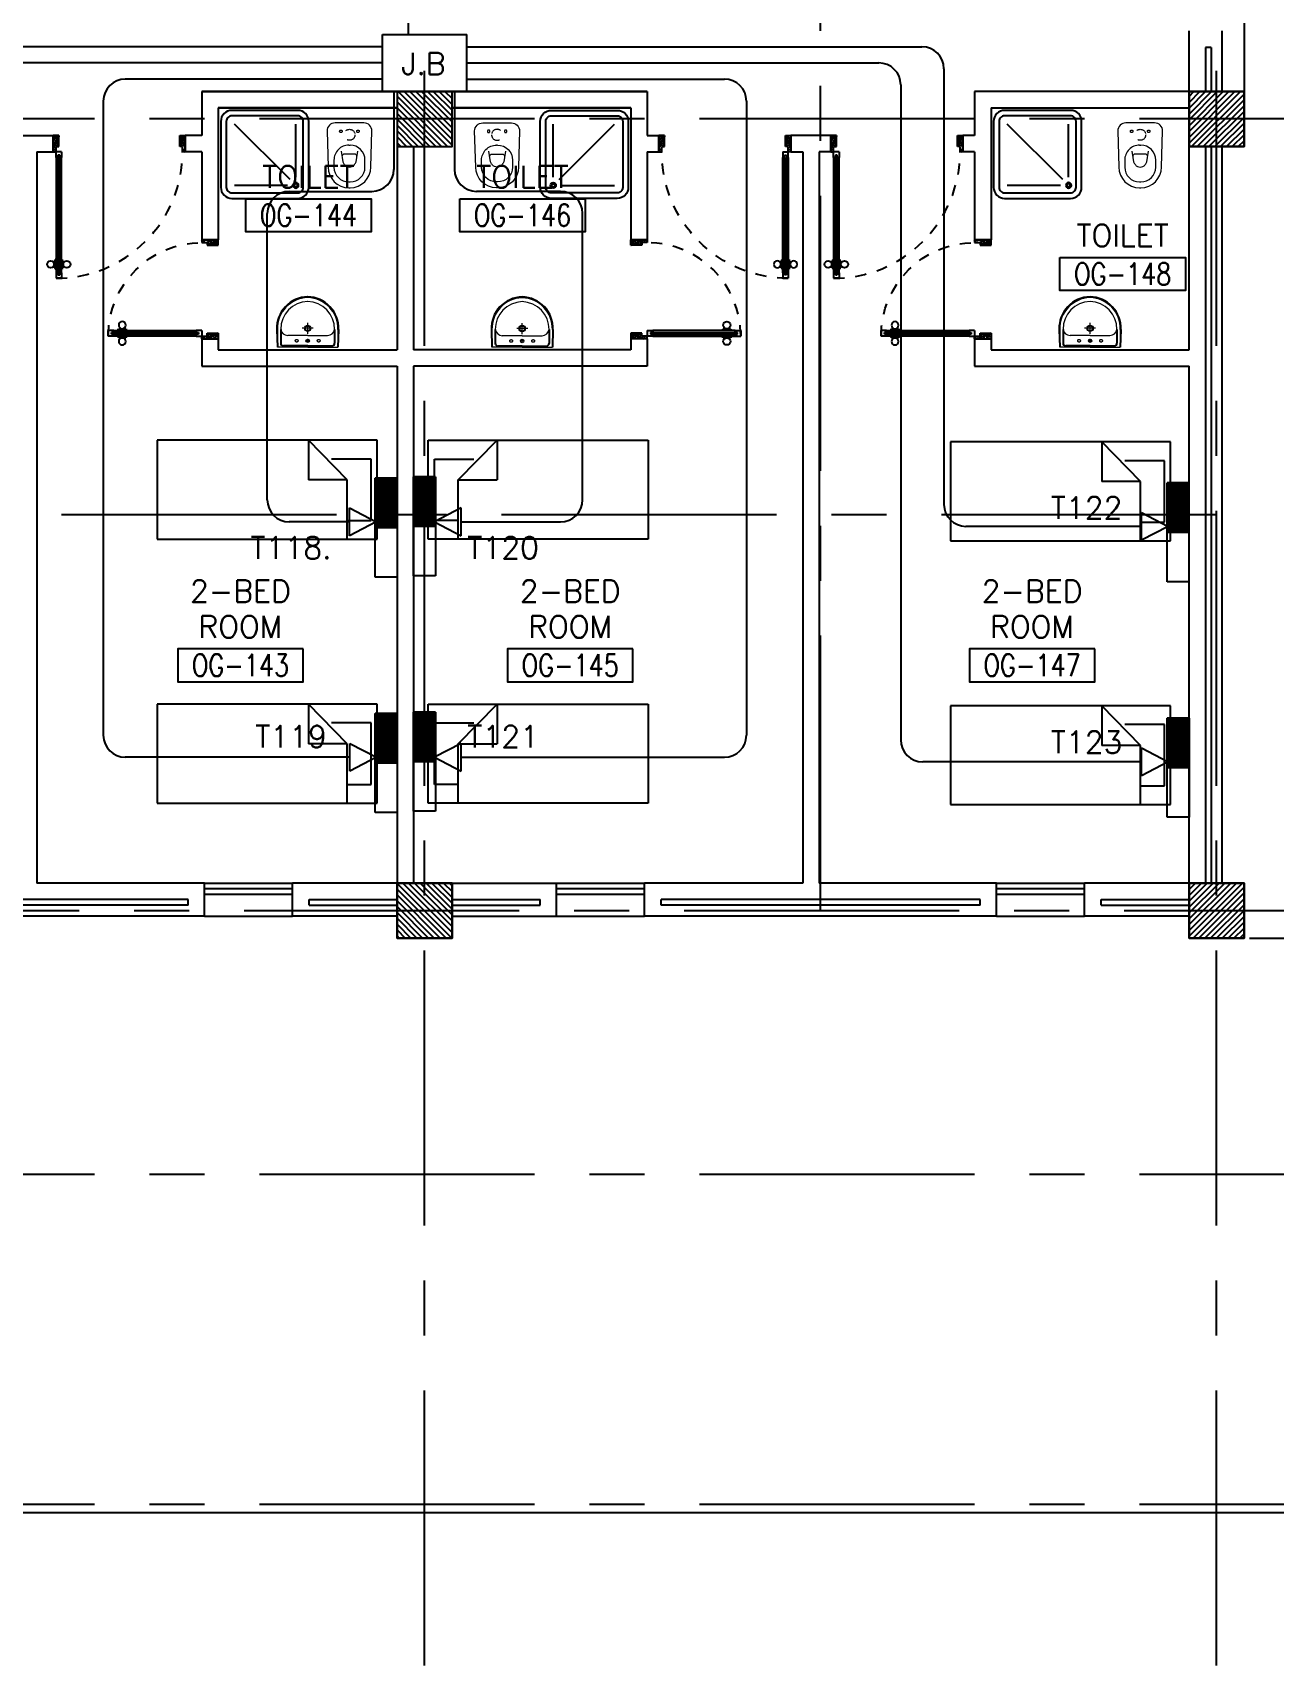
# Model space of a CAD drawing. Extents: x -0.7 to 93.2, y -1.5 to 78.
# Drawn here: x 71.92 to 83.21, y -1.46 to 13.38 of the extents above; entities that cross this region are included whole.
import ezdxf
from ezdxf.enums import TextEntityAlignment as Align

# ---------------------------------------------------------------- set-up
doc = ezdxf.new("R2010")
doc.units = 0
doc.header["$MEASUREMENT"] = 0
doc.header["$PDMODE"] = 34
for name, pattern in [('CENTERX2', [4, 2.5, -0.5, 0.5, -0.5]), ('DASHED', [0.75, 0.5, -0.25]), ('HIDDEN', [0.375, 0.25, -0.125]), ('HIDDEN2', [0.1875, 0.125, -0.0625])]:
    doc.linetypes.add(name, pattern=pattern)
doc.layers.get('0').update_dxf_attribs({"color": 11, "linetype": 'CONTINUOUS'})
doc.layers.get('DEFPOINTS').update_dxf_attribs({"color": 11, "linetype": 'CONTINUOUS'})
for name, color, linetype in [('AX-DIM', 11, 'CONTINUOUS'), ('AXES', 11, 'CENTERX2'), ('COL', 11, 'CONTINUOUS'), ('DOOR', 11, 'CONTINUOUS'), ('E-TEL', 4, 'CONTINUOUS'), ('E-TEXT', 2, 'CONTINUOUS'), ('E-WIRE', 4, 'CONTINUOUS'), ('FIX', 11, 'CONTINUOUS'), ('FUR', 11, 'CONTINUOUS'), ('HAT', 11, 'CONTINUOUS'), ('INSUL', 11, 'CONTINUOUS'), ('PROJ-L', 11, 'CONTINUOUS'), ('RM-BOX', 11, 'CONTINUOUS'), ('RM-NAME', 11, 'CONTINUOUS'), ('RM-NO', 11, 'CONTINUOUS'), ('WALL', 11, 'CONTINUOUS'), ('WIN', 11, 'CONTINUOUS')]:
    doc.layers.add(name, color=color, linetype=linetype)
doc.styles.add('ROMANS', font='ROMANS.shx', dxfattribs={"width": 0.6})
doc.dimstyles.new('STANDARD in', dxfattribs={"dimtxt": 0.24, "dimasz": 0.1, "dimexe": 0.07, "dimexo": 0.05, "dimgap": 0.05, "dimtad": 1, "dimdec": 0, "dimlfac": 1000, "dimzin": 0, "dimdsep": 46, "dimtxsty": 'ROMANS', "dimblk": 'ARCHTICK', "dimcen": 0.05, "dimdle": 0.05, "dimclrd": 7, "dimclre": 7, "dimclrt": 2, "dimadec": 0, "dimazin": 0, "dimtfac": 1, "dimtdec": 0, "dimtmove": 2, "dimatfit": 3, "dimldrblk": 'ARCHTICK', "dimfxl": 0, "dimtolj": 1, "dimtzin": 0, "dimarcsym": 0})

# ---------------------------------------------------------------- blocks, each defined once
blk = doc.blocks.new('_ARCHTICK')
at = {"color": 0, "linetype": 'ByBlock', "const_width": 0.15}
blk.add_lwpolyline([(-0.5, -0.5), (0.5, 0.5)], dxfattribs=at)
blk = doc.blocks.new('*D161')
at = {"layer": 'AX-DIM', "color": 7, "lineweight": -2, "ltscale": 0.3}
for p, q in [((91.782, 5.2), (91.782, -0.125)), ((91.132, 5.15), (91.852, 5.15)), ((49.187, -0.075), (91.852, -0.075))]:
    blk.add_line(p, q, dxfattribs=at)
at = {"layer": 'DEFPOINTS', "color": 0, "ltscale": 0.3}
for p in [(91.082, 5.15), (49.137, -0.075), (91.782, -0.075)]:
    blk.add_point(p, dxfattribs=at)
at = {"layer": 'AX-DIM', "color": 7, "lineweight": -2, "ltscale": 0.3, "xscale": 0.1, "yscale": 0.1, "zscale": 0.1}
for p, rotation in [((91.782, 5.15), 90), ((91.782, -0.075), 270)]:
    blk.add_blockref('_ARCHTICK', p, dxfattribs=dict(at, rotation=rotation))
at = {"layer": 'AX-DIM', "color": 2, "ltscale": 0.3, "insert": (91.612, 2.538), "char_height": 0.24, "attachment_point": 5, "rotation": 90, "style": 'ROMANS'}
blk.add_mtext('\\A1;5225', dxfattribs=at)
blk = doc.blocks.new('*D160')
at = {"layer": 'AX-DIM', "color": 7, "lineweight": -2, "ltscale": 0.3}
for p, q in [((82.982, 64.47), (91.852, 64.47)), ((91.782, 64.52), (91.782, 5.1)), ((82.982, 5.15), (91.852, 5.15))]:
    blk.add_line(p, q, dxfattribs=at)
at = {"layer": 'DEFPOINTS', "color": 0, "ltscale": 0.3}
for p in [(82.932, 64.47), (82.932, 5.15), (91.782, 5.15)]:
    blk.add_point(p, dxfattribs=at)
at = {"layer": 'AX-DIM', "color": 7, "lineweight": -2, "ltscale": 0.3, "xscale": 0.1, "yscale": 0.1, "zscale": 0.1}
for p, rotation in [((91.782, 64.47), 90), ((91.782, 5.15), 270)]:
    blk.add_blockref('_ARCHTICK', p, dxfattribs=dict(at, rotation=rotation))
at = {"layer": 'AX-DIM', "color": 2, "ltscale": 0.3, "insert": (91.612, 34.81), "char_height": 0.24, "attachment_point": 5, "rotation": 90, "style": 'ROMANS'}
blk.add_mtext('\\A1;59320', dxfattribs=at)
blk = doc.blocks.new('*X61')
at = {"color": 0}
for p, q in [((253129, 118266), (253613, 118750)), ((253129, 118319), (253560, 118750)), ((253129, 118372), (253507, 118750)), ((253129, 118425), (253454, 118750)), ((253129, 118478), (253401, 118750)), ((253129, 118531), (253348, 118750)), ((253129, 118584), (253294, 118750)), ((253129, 118637), (253241, 118750)), ((253129, 118690), (253188, 118750)), ((253129, 118743), (253135, 118750)), ((253166, 118250), (253629, 118713)), ((253219, 118250), (253629, 118660)), ((253272, 118250), (253629, 118607)), ((253325, 118250), (253629, 118553)), ((253378, 118250), (253629, 118500)), ((253431, 118250), (253629, 118447)), ((253484, 118250), (253629, 118394)), ((253537, 118250), (253629, 118341)), ((253590, 118250), (253629, 118288))]:
    blk.add_line(p, q, dxfattribs=at)
blk = doc.blocks.new('COL50')
at = {"layer": 'COL'}
blk.add_lwpolyline([(-250, 250), (-250, -250), (250, -250), (250, 250)], close=True, dxfattribs=at)
blk = doc.blocks.new('*X60')
at = {"color": 0}
for p, q in [((253129, 125478), (253600, 125950)), ((253129, 125531), (253547, 125950)), ((253129, 125584), (253494, 125950)), ((253129, 125637), (253441, 125950)), ((253129, 125690), (253388, 125950)), ((253129, 125743), (253335, 125950)), ((253129, 125796), (253282, 125950)), ((253129, 125849), (253229, 125950)), ((253129, 125902), (253176, 125950)), ((253153, 125450), (253629, 125925)), ((253206, 125450), (253629, 125872)), ((253259, 125450), (253629, 125819)), ((253312, 125450), (253629, 125766)), ((253365, 125450), (253629, 125713)), ((253418, 125450), (253629, 125660)), ((253471, 125450), (253629, 125607)), ((253524, 125450), (253629, 125554)), ((253577, 125450), (253629, 125501))]:
    blk.add_line(p, q, dxfattribs=at)
blk = doc.blocks.new('*X52')
at = {"color": 0}
for p, q in [((245929, 169932), (246386, 170390)), ((245929, 169985), (246333, 170390)), ((245929, 170038), (246280, 170390)), ((245929, 170091), (246227, 170390)), ((245929, 170144), (246174, 170390)), ((245929, 170197), (246121, 170390)), ((245929, 170250), (246068, 170390)), ((245929, 170303), (246015, 170390)), ((245929, 170357), (245962, 170390)), ((245939, 169890), (246429, 170379)), ((245992, 169890), (246429, 170326)), ((246045, 169890), (246429, 170273)), ((246098, 169890), (246429, 170220)), ((246151, 169890), (246429, 170167)), ((246204, 169890), (246429, 170114)), ((246257, 169890), (246429, 170061)), ((246310, 169890), (246429, 170008)), ((246363, 169890), (246429, 169955)), ((246416, 169890), (246429, 169902))]:
    blk.add_line(p, q, dxfattribs=at)
blk = doc.blocks.new('*X45')
at = {"color": 0}
for p, q in [((245927, 177090), (246427, 177590)), ((245929, 177145), (246374, 177590)), ((245929, 177198), (246321, 177590)), ((245929, 177251), (246267, 177590)), ((245929, 177304), (246214, 177590)), ((245929, 177357), (246161, 177590)), ((245929, 177410), (246108, 177590)), ((245929, 177463), (246055, 177590)), ((245929, 177516), (246002, 177590)), ((245929, 177569), (245949, 177590)), ((245980, 177090), (246429, 177539)), ((246033, 177090), (246429, 177486)), ((246086, 177090), (246429, 177433)), ((246139, 177090), (246429, 177380)), ((246192, 177090), (246429, 177327)), ((246245, 177090), (246429, 177274)), ((246298, 177090), (246429, 177220)), ((246351, 177090), (246429, 177167)), ((246404, 177090), (246429, 177114))]:
    blk.add_line(p, q, dxfattribs=at)
blk = doc.blocks.new('DOOR90')
at = {"layer": 'DOOR', "color": 0, "linetype": 'ByBlock'}
for p, q in [((-150, 0), (-150, -25)), ((-150, 0), (0, 0)), ((0, -50), (0, 0)), ((-1000, -25), (-1000, -75)), ((-1000, -75), (-1000, -25)), ((-950, -25), (-1000, -25)), ((-950, -75), (-1000, -75)), ((-970, -42), (-970, -58)), ((-950, -42), (-970, -42)), ((-950, -58), (-970, -58)), ((-950, -25), (-950, -42)), ((-950, -58), (-950, -75)), ((-918, -25), (-918, -18)), ((-828, -18), (-918, -18)), ((-918, -75), (-918, -82)), ((-828, -82), (-918, -82)), ((-905, -18), (-905, -9)), ((-905, -9), (-840, -9)), ((-905, -18), (-840, -18)), ((-905, -82), (-905, -91)), ((-905, -82), (-840, -82)), ((-905, -91), (-840, -91)), ((-840, -18), (-840, -9)), ((-840, -82), (-840, -91)), ((-828, -25), (-828, -18)), ((-828, -75), (-828, -82)), ((-200, -42), (-200, -25)), ((-200, -25), (-150, -25)), ((-180, -42), (-200, -42)), ((-200, -75), (-200, -58)), ((-200, -58), (-180, -58)), ((-150, -75), (-200, -75)), ((-180, -58), (-180, -42)), ((-150, -75), (-150, -25)), ((-150, -25), (-100, -25)), ((-100, -25), (-100, -50)), ((-100, -50), (0, -50)), ((-150, -900), (-150, -875)), ((-150, -875), (-100, -875)), ((-100, -850), (0, -850)), ((-100, -875), (-100, -850)), ((0, -850), (0, -900)), ((0, -900), (-150, -900)), ((-150, -900), (0, -900))]:
    blk.add_line(p, q, dxfattribs=at)
at = {"layer": 'DOOR', "color": 9, "linetype": 'ByBlock'}
for p, q in [((0, -50), (-114, 0)), ((0, -50), (-40, 0)), ((0, -50), (-100, -37)), ((0, -850), (-114, -900)), ((0, -850), (-100, -863)), ((0, -850), (-40, -900))]:
    blk.add_line(p, q, dxfattribs=at)
at = {"layer": 'DOOR', "linetype": 'ByBlock'}
for p, q in [((-200, -25), (-950, -25)), ((-200, -42), (-950, -42)), ((-200, -58), (-950, -58)), ((-950, -75), (-200, -75))]:
    blk.add_line(p, q, dxfattribs=at)
at = {"layer": 'DOOR', "color": 0, "linetype": 'ByBlock'}
for centre in [(-873, 24), (-873, -124)]:
    blk.add_circle(centre, 32.4, dxfattribs=at)
at = {"layer": 'DOOR', "color": 9, "linetype": 'ByBlock'}
for centre, radius, start, end in [((0, -50), 154, 161.1053, 166.2858), ((0, -50), 134, 158.1598, 169.28), ((0, -50), 94.4, 148.0182, 180), ((0, -50), 74.4, 137.7764, 180), ((0, -50), 114, 154.0838, 167.3774), ((0, -50), 54.4, 113.2074, 180), ((0, -50), 34.4, 90, 180), ((0, -50), 14.4, 90, 180), ((0, -850), 154, 193.7142, 198.8947), ((0, -850), 134, 190.72, 201.8402), ((0, -850), 94.4, 180, 211.9818), ((0, -850), 74.4, 180, 222.2236), ((0, -850), 54.4, 180, 246.7926), ((0, -850), 34.4, 180, 270), ((0, -850), 14.4, 180, 270)]:
    blk.add_arc(centre, radius, start, end, dxfattribs=at)
at = {"layer": 'DOOR', "linetype": 'HIDDEN', "ltscale": 0.5}
blk.add_arc((-150, -25), 850, 180, 270, dxfattribs=at)
blk = doc.blocks.new('DOOR100')
at = {"layer": 'DOOR', "color": 0, "linetype": 'ByBlock'}
for p, q in [((-82, 1205), (-91, 1205)), ((-91, 1205), (-91, 1140)), ((-75, 1218), (-82, 1218)), ((-82, 1128), (-82, 1218)), ((-82, 1205), (-82, 1140)), ((-25, 1300), (-75, 1300)), ((-75, 1300), (-25, 1300)), ((-75, 1250), (-75, 1300)), ((-58, 1250), (-75, 1250)), ((-42, 1270), (-58, 1270)), ((-58, 1250), (-58, 1270)), ((-42, 1250), (-42, 1270)), ((-25, 1250), (-42, 1250)), ((-25, 1250), (-25, 1300)), ((-25, 1218), (-18, 1218)), ((-18, 1128), (-18, 1218)), ((-18, 1205), (-9, 1205)), ((-18, 1205), (-18, 1140)), ((-9, 1205), (-9, 1140)), ((-82, 1140), (-91, 1140)), ((-75, 1128), (-82, 1128)), ((-25, 1128), (-18, 1128)), ((-18, 1140), (-9, 1140)), ((-1200, 0), (-1200, 150)), ((-1200, 150), (-1175, 150)), ((-1200, 150), (-1200, 0)), ((-1175, 150), (-1175, 100)), ((-75, 200), (-58, 200)), ((-75, 150), (-75, 200)), ((-75, 150), (-25, 150)), ((-58, 200), (-58, 180)), ((-58, 180), (-42, 180)), ((-42, 200), (-25, 200)), ((-42, 180), (-42, 200)), ((-25, 200), (-25, 150)), ((0, 150), (-25, 150)), ((-25, 150), (-25, 100)), ((0, 150), (0, 0)), ((-1150, 0), (-1200, 0)), ((-1175, 100), (-1150, 100)), ((-1150, 100), (-1150, 0)), ((-50, 100), (-50, 0)), ((-25, 100), (-50, 100)), ((-50, 0), (0, 0))]:
    blk.add_line(p, q, dxfattribs=at)
at = {"layer": 'DOOR', "linetype": 'ByBlock'}
for p, q in [((-75, 1250), (-75, 200)), ((-58, 200), (-58, 1250)), ((-42, 200), (-42, 1250)), ((-25, 200), (-25, 1250)), ((0, 0), (0, 150))]:
    blk.add_line(p, q, dxfattribs=at)
at = {"layer": 'DOOR', "color": 9, "linetype": 'ByBlock'}
for p, q in [((-1150, 0), (-1200, 114)), ((-1150, 0), (-1200, 40)), ((-1150, 0), (-1163, 100)), ((-50, 0), (0, 114)), ((-50, 0), (-37, 100)), ((-50, 0), (0, 40))]:
    blk.add_line(p, q, dxfattribs=at)
at = {"layer": 'DOOR', "color": 0, "linetype": 'ByBlock'}
for centre in [(-124, 1173), (24, 1173)]:
    blk.add_circle(centre, 32.4, dxfattribs=at)
at = {"layer": 'DOOR', "linetype": 'HIDDEN', "ltscale": 0.5}
blk.add_arc((-25, 150), 1150, 90, 180.0001, dxfattribs=at)
at = {"layer": 'DOOR', "color": 9, "linetype": 'ByBlock'}
for centre, radius, start, end in [((-1150, 0), 154, 103.7142, 108.8947), ((-50, 0), 154, 71.1053, 76.2858), ((-1150, 0), 134, 100.72, 111.8402), ((-1150, 0), 94.4, 90, 121.9818), ((-1150, 0), 74.4, 90, 132.2236), ((-1150, 0), 54.4, 90, 156.7926), ((-1150, 0), 34.4, 90, 180), ((-1150, 0), 14.4, 90, 180), ((-50, 0), 94.4, 58.0182, 90), ((-50, 0), 74.4, 47.7764, 90), ((-50, 0), 54.4, 23.2074, 90), ((-50, 0), 34.4, 0, 90), ((-50, 0), 14.4, 0, 90), ((-50, 0), 134, 68.1598, 79.28), ((-50, 0), 114, 64.0838, 77.3774)]:
    blk.add_arc(centre, radius, start, end, dxfattribs=at)
blk = doc.blocks.new('RM1')
at = {"layer": 'RM-BOX'}
blk.add_lwpolyline([(570, -200), (-570, -200), (-570, -500), (570, -500)], close=True, dxfattribs=at)
at = {"layer": 'RM-NAME', "style": 'ROMANS'}
for tag, p in [('ROOMNAME1', (0, 324)), ('ROOMNAME2', (0, 0))]:
    blk.add_attdef(tag, text='', height=200, dxfattribs=at).set_placement(p, align=Align.MIDDLE)
at = {"layer": 'RM-NO', "style": 'ROMANS', "width": 0.8}
blk.add_attdef('ROOMNO', text='', height=200, dxfattribs=at).set_placement((0, -350), align=Align.MIDDLE)
blk = doc.blocks.new('LAV1')
at = {"layer": 'FIX', "linetype": 'ByBlock', "ltscale": 0.3}
for p, q in [((-280, 210), (-275, 50)), ((-245, 210), (-245, 85)), ((245, 210), (245, 85)), ((280, 210), (275, 50)), ((0, 60), (-220, 60)), ((0, 60), (220, 60))]:
    blk.add_line(p, q, dxfattribs=at)
at = {"layer": 'FIX', "linetype": 'Continuous', "lineweight": 20}
for p, q in [((-275, 210), (-275, 50)), ((0, 155), (-181, 155)), ((0, 155), (181, 155)), ((275, 210), (275, 50)), ((0, 50), (-275, 50)), ((0, 50), (-252, 50)), ((0, 50), (252, 50)), ((0, 50), (275, 50))]:
    blk.add_line(p, q, dxfattribs=at)
at = {"layer": 'FIX', "linetype": 'DASHED', "lineweight": 20, "ltscale": 0.05}
for p, q in [((50, 220), (-50, 220)), ((0, 170), (0, 270)), ((0, 170), (0, 270))]:
    blk.add_line(p, q, dxfattribs=at)
at = {"layer": 'FIX', "lineweight": 20}
for p, q in [((16, 107), (-15, 107)), ((0, 92), (0, 123))]:
    blk.add_line(p, q, dxfattribs=at)
for centre, radius in [((0, 220), 29.5), ((0, 220), 22.5), ((0, 107), 15.5)]:
    blk.add_circle(centre, radius, dxfattribs=at)
at = {"layer": 'FIX', "linetype": 'HIDDEN', "lineweight": 20, "ltscale": 0.05}
for centre in [(-100, 107), (100, 107)]:
    blk.add_circle(centre, 12.4, dxfattribs=at)
at = {"layer": 'FIX', "linetype": 'ByBlock', "ltscale": 0.3}
for centre, radius, start, end in [((7, 220), 287, 91.3776, 182.0064), ((-7, 220), 287, 357.9936, 88.6224), ((-220, 85), 24.9, 179.7021, 269.9486), ((220, 85), 24.9, 270.0514, 0.2979)]:
    blk.add_arc(centre, radius, start, end, dxfattribs=at)
at = {"layer": 'FIX', "linetype": 'Continuous', "lineweight": 20}
for centre, radius, start, end in [((8, 217), 283, 91.6988, 181.351), ((8, 212), 253, 91.7328, 180.4884), ((-8, 217), 283, 358.649, 88.3012), ((-8, 212), 253, 359.5116, 88.2672), ((-179, 222), 66.9, 190.2006, 268.0786), ((179, 222), 66.9, 271.9214, 349.7994)]:
    blk.add_arc(centre, radius, start, end, dxfattribs=at)
blk = doc.blocks.new('SHR1')
at = {"layer": 'FIX'}
for p, q in [((-196, 196), (-700, 700)), ((-143, 218), (-143, 700)), ((-218, 143), (-700, 143))]:
    blk.add_line(p, q, dxfattribs=at)
for points in [[(-825, 125), (-825, 725, -0.414214), (-725, 825), (-125, 825, -0.414214), (-25, 725), (-25, 125, -0.414214), (-125, 25), (-725, 25, -0.414214)], [(-775, 125), (-775, 725, -0.414214), (-725, 775), (-125, 775, -0.414214), (-75, 725), (-75, 125, -0.414214), (-125, 75), (-725, 75, -0.414214)]]:
    blk.add_lwpolyline(points, format="xyb", close=True, dxfattribs=at)
for radius in [25, 15]:
    blk.add_circle((-143, 143), radius, dxfattribs=at)
blk = doc.blocks.new('WC1')
at = {"layer": 'FIX', "lineweight": 20}
for p, q in [((-210, 204), (-538, 194)), ((-727, 5), (-727, -5)), ((-674, 5), (-674, -5)), ((-534, 24), (-540, 0)), ((-540, 0), (-534, -24)), ((-475, 141), (-538, 141)), ((-395, 76), (-490, 60)), ((-339, 5), (-339, -5)), ((-538, -141), (-475, -141)), ((-490, -60), (-395, -76)), ((-538, -194), (-210, -204))]:
    blk.add_line(p, q, dxfattribs=at)
at = {"layer": 'FIX', "linetype": 'Continuous', "lineweight": 20}
blk.add_line((-420, -47), (-420, 45), dxfattribs=at)
at = {"layer": 'FIX', "lineweight": 20}
blk.add_lwpolyline([(-213, -204), (-210, -204, 0.414214), (-137, -131), (-137, 0), (-137, 131, 0.414214), (-210, 204)], format="xyb", dxfattribs=at)
at = {"layer": 'FIX', "linetype": 'HIDDEN2', "lineweight": 20, "ltscale": 0.3}
blk.add_circle((-245, 0), 49.8, dxfattribs=at)
at = {"layer": 'FIX', "linetype": 'HIDDEN', "lineweight": 20, "ltscale": 0.05}
for centre in [(-213, 78), (-213, -77)]:
    blk.add_circle(centre, 11.6, dxfattribs=at)
at = {"layer": 'FIX', "lineweight": 20}
for centre, radius, start, end in [((-538, 5), 189, 90, 180), ((-538, 5), 136, 90, 180), ((-473, -7), 68.2, 128.9242, 152.8468), ((-464, -18), 82, 108.496, 128.9242), ((-475, 5), 136, 360, 90), ((-538, -5), 189, 180, 270), ((-538, -5), 136, 180, 270), ((-473, 7), 68.2, 207.1532, 231.0758), ((-464, 18), 82, 231.0758, 251.504), ((-475, -5), 136, 270, 0)]:
    blk.add_arc(centre, radius, start, end, dxfattribs=at)
at = {"layer": 'FIX', "linetype": 'Continuous', "lineweight": 20}
for centre, start, end in [((-443, 46), 357.6662, 91.6121), ((-442, -46), 268.3879, 2.3338)]:
    blk.add_arc(centre, 22.3, start, end, dxfattribs=at)

msp = doc.modelspace()

# ---------------------------------------------------------------- linework, layer by layer
at = {"layer": 'AXES'}
for p, q in [((75.4824, -1.4643), (75.4824, 77.3484)), ((82.6824, -1.4643), (82.6824, 77.3484)), ((79.0824, 5.4), (79.0824, 64.17)), ((92.4824, 12.6), (40.3924, 12.6)), ((82.6824, 9), (40.3924, 9)), ((21.8424, 5.4), (92.4824, 5.4)), ((92.4824, 3), (40.3924, 3)), ((92.4824, 0), (40.3924, 0))]:
    msp.add_line(p, q, dxfattribs=at)
at = {"layer": 'COL'}
msp.add_lwpolyline([(75.7324, 5.65), (75.7324, 5.15), (75.2324, 5.15), (75.2324, 5.65)], close=True, dxfattribs=at)
at = {"layer": 'E-TEL', "color": 4}
for p, q in [((75.0993, 13.3679), (75.8654, 13.3679)), ((75.0993, 12.85), (75.0993, 13.3679)), ((75.8654, 12.85), (75.8654, 13.3679)), ((75.0993, 12.85), (75.8654, 12.85)), ((75.2324, 9.3316), (75.033, 9.3316)), ((75.5817, 9.3449), (75.3824, 9.3449)), ((82.4317, 9.29), (82.2323, 9.29)), ((75.2324, 8.8805), (75.033, 8.8805)), ((75.5817, 8.8938), (75.3824, 8.8938)), ((82.4317, 8.8389), (82.2323, 8.8389)), ((75.233, 7.1916), (75.0337, 7.1916)), ((75.5824, 7.2049), (75.383, 7.2049)), ((82.4324, 7.15), (82.233, 7.15)), ((75.233, 6.7405), (75.0337, 6.7405)), ((75.5824, 6.7538), (75.383, 6.7538)), ((82.4324, 6.6989), (82.233, 6.6989))]:
    msp.add_line(p, q, dxfattribs=at)
at = {"layer": 'E-TEL', "color": 8}
for p, q in [((75.0353, 9.3316), (75.033, 9.3267)), ((75.0491, 9.3316), (75.033, 9.2971)), ((75.0629, 9.3316), (75.033, 9.2676)), ((75.0767, 9.3316), (75.033, 9.238)), ((75.0904, 9.3316), (75.033, 9.2084)), ((75.1042, 9.3316), (75.033, 9.1788)), ((75.118, 9.3316), (75.033, 9.1492)), ((75.1318, 9.3316), (75.033, 9.1197)), ((75.1456, 9.3316), (75.033, 9.0901)), ((75.1594, 9.3316), (75.033, 9.0605)), ((75.1732, 9.3316), (75.033, 9.0309)), ((75.187, 9.3316), (75.033, 9.0014)), ((75.2008, 9.3316), (75.033, 8.9718)), ((75.2146, 9.3316), (75.033, 8.9422)), ((75.2284, 9.3316), (75.033, 8.9126)), ((75.2324, 9.3106), (75.033, 8.883)), ((75.2324, 9.281), (75.0456, 8.8805)), ((75.2324, 9.2514), (75.0594, 8.8805)), ((75.2324, 9.2218), (75.0732, 8.8805)), ((75.3846, 9.3449), (75.3824, 9.34)), ((75.3984, 9.3449), (75.3824, 9.3104)), ((75.4122, 9.3449), (75.3824, 9.2809)), ((75.426, 9.3449), (75.3824, 9.2513)), ((75.4398, 9.3449), (75.3824, 9.2217)), ((75.4536, 9.3449), (75.3824, 9.1921)), ((75.4674, 9.3449), (75.3824, 9.1625)), ((75.4812, 9.3449), (75.3824, 9.133)), ((75.495, 9.3449), (75.3824, 9.1034)), ((75.5088, 9.3449), (75.3824, 9.0738)), ((75.5226, 9.3449), (75.3824, 9.0442)), ((75.5363, 9.3449), (75.3824, 9.0147)), ((75.5501, 9.3449), (75.3824, 8.9851)), ((75.5639, 9.3449), (75.3824, 8.9555)), ((75.5777, 9.3449), (75.3824, 8.9259)), ((75.5817, 9.3239), (75.3824, 8.8964)), ((75.5817, 9.2943), (75.3949, 8.8938)), ((75.5817, 9.2647), (75.4087, 8.8938)), ((75.5817, 9.2351), (75.4225, 8.8938)), ((82.2346, 9.29), (82.2323, 9.2851)), ((82.2484, 9.29), (82.2323, 9.2555)), ((82.2622, 9.29), (82.2323, 9.226)), ((82.276, 9.29), (82.2323, 9.1964)), ((82.2898, 9.29), (82.2323, 9.1668)), ((82.3036, 9.29), (82.2323, 9.1372)), ((82.3173, 9.29), (82.2323, 9.1076)), ((82.3311, 9.29), (82.2323, 9.0781)), ((82.3449, 9.29), (82.2323, 9.0485)), ((82.3587, 9.29), (82.2323, 9.0189)), ((82.3725, 9.29), (82.2323, 8.9893)), ((82.3863, 9.29), (82.2323, 8.9598)), ((82.4001, 9.29), (82.2323, 8.9302)), ((82.4139, 9.29), (82.2323, 8.9006)), ((82.4277, 9.29), (82.2323, 8.871)), ((82.4317, 9.269), (82.2323, 8.8414)), ((82.4317, 9.2394), (82.2449, 8.8389)), ((82.4317, 9.2098), (82.2587, 8.8389)), ((75.2324, 9.1923), (75.087, 8.8805)), ((75.2324, 9.1627), (75.1008, 8.8805)), ((75.2324, 9.1331), (75.1145, 8.8805)), ((75.2324, 9.1035), (75.1283, 8.8805)), ((75.2324, 9.0739), (75.1421, 8.8805)), ((75.5817, 9.2056), (75.4363, 8.8938)), ((75.5817, 9.176), (75.4501, 8.8938)), ((75.5817, 9.1464), (75.4639, 8.8938)), ((75.5817, 9.1168), (75.4777, 8.8938)), ((75.5817, 9.0872), (75.4915, 8.8938)), ((75.5817, 9.0577), (75.5053, 8.8938)), ((82.4317, 9.1802), (82.2725, 8.8389)), ((82.4317, 9.1507), (82.2863, 8.8389)), ((82.4317, 9.1211), (82.3001, 8.8389)), ((82.4317, 9.0915), (82.3139, 8.8389)), ((82.4317, 9.0619), (82.3277, 8.8389)), ((75.2324, 9.0444), (75.1559, 8.8805)), ((75.2324, 9.0148), (75.1697, 8.8805)), ((75.2324, 8.9852), (75.1835, 8.8805)), ((75.2324, 8.9556), (75.1973, 8.8805)), ((75.2324, 8.9261), (75.2111, 8.8805)), ((75.5817, 9.0281), (75.5191, 8.8938)), ((75.5817, 8.9985), (75.5329, 8.8938)), ((75.5817, 8.9689), (75.5467, 8.8938)), ((75.5817, 8.9394), (75.5605, 8.8938)), ((75.5817, 8.9098), (75.5742, 8.8938)), ((82.4317, 9.0323), (82.3414, 8.8389)), ((82.4317, 9.0028), (82.3552, 8.8389)), ((82.4317, 8.9732), (82.369, 8.8389)), ((82.4317, 8.9436), (82.3828, 8.8389)), ((82.4317, 8.914), (82.3966, 8.8389)), ((75.2324, 8.8965), (75.2249, 8.8805)), ((82.4317, 8.8845), (82.4104, 8.8389)), ((82.4317, 8.8549), (82.4242, 8.8389)), ((75.036, 7.1916), (75.0337, 7.1867)), ((75.0498, 7.1916), (75.0337, 7.1571)), ((75.0635, 7.1916), (75.0337, 7.1276)), ((75.0773, 7.1916), (75.0337, 7.098)), ((75.0911, 7.1916), (75.0337, 7.0684)), ((75.1049, 7.1916), (75.0337, 7.0388)), ((75.1187, 7.1916), (75.0337, 7.0092)), ((75.1325, 7.1916), (75.0337, 6.9797)), ((75.1463, 7.1916), (75.0337, 6.9501)), ((75.1601, 7.1916), (75.0337, 6.9205)), ((75.1739, 7.1916), (75.0337, 6.8909)), ((75.1877, 7.1916), (75.0337, 6.8614)), ((75.2015, 7.1916), (75.0337, 6.8318)), ((75.2153, 7.1916), (75.0337, 6.8022)), ((75.2291, 7.1916), (75.0337, 6.7726)), ((75.233, 7.1706), (75.0337, 6.743)), ((75.233, 7.141), (75.0463, 6.7405)), ((75.3853, 7.2049), (75.383, 7.2)), ((75.3991, 7.2049), (75.383, 7.1704)), ((75.4129, 7.2049), (75.383, 7.1409)), ((75.4267, 7.2049), (75.383, 7.1113)), ((75.4405, 7.2049), (75.383, 7.0817)), ((75.4543, 7.2049), (75.383, 7.0521)), ((75.4681, 7.2049), (75.383, 7.0225)), ((75.4819, 7.2049), (75.383, 6.993)), ((75.4957, 7.2049), (75.383, 6.9634)), ((75.5094, 7.2049), (75.383, 6.9338)), ((75.5232, 7.2049), (75.383, 6.9042)), ((75.537, 7.2049), (75.383, 6.8747)), ((75.5508, 7.2049), (75.383, 6.8451)), ((75.5646, 7.2049), (75.383, 6.8155)), ((75.5784, 7.2049), (75.383, 6.7859)), ((75.5824, 7.1839), (75.383, 6.7564)), ((75.5824, 7.1543), (75.3956, 6.7538)), ((82.2353, 7.15), (82.233, 7.1451)), ((82.2491, 7.15), (82.233, 7.1155)), ((82.2629, 7.15), (82.233, 7.086)), ((82.2767, 7.15), (82.233, 7.0564)), ((82.2904, 7.15), (82.233, 7.0268)), ((82.3042, 7.15), (82.233, 6.9972)), ((82.318, 7.15), (82.233, 6.9676)), ((82.3318, 7.15), (82.233, 6.9381)), ((82.3456, 7.15), (82.233, 6.9085)), ((82.3594, 7.15), (82.233, 6.8789)), ((82.3732, 7.15), (82.233, 6.8493)), ((82.387, 7.15), (82.233, 6.8198)), ((82.4008, 7.15), (82.233, 6.7902)), ((82.4146, 7.15), (82.233, 6.7606)), ((82.4284, 7.15), (82.233, 6.731)), ((82.4324, 7.129), (82.233, 6.7014)), ((75.233, 7.1114), (75.0601, 6.7405)), ((75.233, 7.0818), (75.0739, 6.7405)), ((75.233, 7.0523), (75.0876, 6.7405)), ((75.233, 7.0227), (75.1014, 6.7405)), ((75.233, 6.9931), (75.1152, 6.7405)), ((75.5824, 7.1247), (75.4094, 6.7538)), ((75.5824, 7.0951), (75.4232, 6.7538)), ((75.5824, 7.0656), (75.437, 6.7538)), ((75.5824, 7.036), (75.4508, 6.7538)), ((75.5824, 7.0064), (75.4646, 6.7538)), ((82.4324, 7.0994), (82.2456, 6.6989)), ((82.4324, 7.0698), (82.2594, 6.6989)), ((82.4324, 7.0402), (82.2732, 6.6989)), ((82.4324, 7.0107), (82.287, 6.6989)), ((82.4324, 6.9811), (82.3008, 6.6989)), ((75.233, 6.9635), (75.129, 6.7405)), ((75.233, 6.9339), (75.1428, 6.7405)), ((75.233, 6.9044), (75.1566, 6.7405)), ((75.233, 6.8748), (75.1704, 6.7405)), ((75.233, 6.8452), (75.1842, 6.7405)), ((75.5824, 6.9768), (75.4784, 6.7538)), ((75.5824, 6.9472), (75.4922, 6.7538)), ((75.5824, 6.9177), (75.506, 6.7538)), ((75.5824, 6.8881), (75.5198, 6.7538)), ((75.5824, 6.8585), (75.5335, 6.7538)), ((82.4324, 6.9515), (82.3145, 6.6989)), ((82.4324, 6.9219), (82.3283, 6.6989)), ((82.4324, 6.8923), (82.3421, 6.6989)), ((82.4324, 6.8628), (82.3559, 6.6989)), ((82.4324, 6.8332), (82.3697, 6.6989)), ((75.233, 6.8156), (75.198, 6.7405)), ((75.233, 6.7861), (75.2118, 6.7405)), ((75.233, 6.7565), (75.2256, 6.7405)), ((75.5824, 6.8289), (75.5473, 6.7538)), ((75.5824, 6.7994), (75.5611, 6.7538)), ((75.5824, 6.7698), (75.5749, 6.7538)), ((82.4324, 6.8036), (82.3835, 6.6989)), ((82.4324, 6.774), (82.3973, 6.6989)), ((82.4324, 6.7445), (82.4111, 6.6989)), ((82.4324, 6.7149), (82.4249, 6.6989))]:
    msp.add_line(p, q, dxfattribs=at)
at = {"layer": 'E-TEL'}
for p, q in [((75.033, 8.4316), (75.033, 9.3316)), ((75.2324, 9.3316), (75.2324, 8.4316)), ((75.3824, 8.4449), (75.3824, 9.3449)), ((75.5817, 9.3449), (75.5817, 8.4449)), ((82.2323, 8.39), (82.2323, 9.29)), ((82.4317, 9.29), (82.4317, 8.39)), ((74.8012, 8.8092), (74.8012, 9.0617)), ((74.8012, 9.0617), (75.0434, 8.9354)), ((75.8149, 9.0617), (75.5727, 8.9354)), ((75.8149, 8.8092), (75.8149, 9.0617)), ((75.0434, 8.9354), (74.8012, 8.8092)), ((75.5727, 8.9354), (75.8149, 8.8092)), ((82.0005, 8.7676), (82.0005, 9.0201)), ((82.0005, 9.0201), (82.2427, 8.8938)), ((82.2427, 8.8938), (82.0005, 8.7676)), ((75.2324, 8.4316), (75.033, 8.4316)), ((75.5817, 8.4449), (75.3824, 8.4449)), ((82.4317, 8.39), (82.2323, 8.39)), ((75.0337, 6.2916), (75.0337, 7.1916)), ((75.233, 7.1916), (75.233, 6.2916)), ((75.383, 6.3049), (75.383, 7.2049)), ((75.5824, 7.2049), (75.5824, 6.3049)), ((82.233, 6.25), (82.233, 7.15)), ((82.4324, 7.15), (82.4324, 6.25)), ((74.8019, 6.668), (74.8019, 6.9206)), ((74.8019, 6.9206), (75.0441, 6.7943)), ((75.8142, 6.9206), (75.572, 6.7943)), ((75.8142, 6.668), (75.8142, 6.9206)), ((82.0012, 6.6264), (82.0012, 6.879)), ((82.0012, 6.879), (82.2434, 6.7527)), ((75.0441, 6.7943), (74.8019, 6.668)), ((75.572, 6.7943), (75.8142, 6.668)), ((82.2434, 6.7527), (82.0012, 6.6264)), ((75.233, 6.2916), (75.0337, 6.2916)), ((75.5824, 6.3049), (75.383, 6.3049)), ((82.4324, 6.25), (82.233, 6.25))]:
    msp.add_line(p, q, dxfattribs=at)
at = {"layer": 'E-WIRE'}
for p, q in [((75.3326, 14.4666), (75.3326, 13.3679)), ((75.0993, 13.2562), (71.0164, 13.2562)), ((75.8654, 13.2562), (80.0039, 13.2562)), ((75.8654, 13.1089), (79.6116, 13.1089)), ((75.0993, 12.9617), (72.7621, 12.9617)), ((75.8654, 12.9617), (78.2086, 12.9617))]:
    msp.add_line(p, q, dxfattribs=at)
at = {"layer": 'E-WIRE', "linetype": 'ByBlock'}
for p, q in [((75.0993, 13.1089), (71.4086, 13.1089)), ((80.2039, 13.0562), (80.2039, 9.0938)), ((75.203, 12.85), (75.203, 12.1406)), ((75.7548, 12.85), (75.7548, 12.1406)), ((79.8116, 12.9089), (79.8116, 6.9527)), ((72.5621, 12.7617), (72.5621, 6.9943)), ((78.4086, 12.7617), (78.4086, 6.9943)), ((74.2527, 11.9406), (75.003, 11.9406)), ((76.7181, 11.9406), (75.9548, 11.9406)), ((74.0527, 9.1354), (74.0527, 11.7406)), ((76.9181, 9.1354), (76.9181, 11.7406)), ((74.8012, 8.9354), (74.2527, 8.9354)), ((75.8149, 8.9354), (76.7181, 8.9354)), ((82.0005, 8.8938), (80.4039, 8.8938)), ((74.8019, 6.7943), (72.7621, 6.7943)), ((75.8142, 6.7943), (78.2086, 6.7943)), ((82.0012, 6.7527), (80.0116, 6.7527))]:
    msp.add_line(p, q, dxfattribs=at)
for centre, start, end in [((80.0039, 13.0562), 0, 90), ((79.6116, 12.9089), 0, 90), ((72.7621, 12.7617), 90, 180), ((78.2086, 12.7617), 0, 90), ((75.003, 12.1406), 270, 0), ((75.9548, 12.1406), 180, 270), ((74.2527, 11.7406), 90, 180), ((76.7181, 11.7406), 0, 90), ((74.2527, 9.1354), 180, 270), ((76.7181, 9.1354), 270, 0), ((80.4039, 9.0938), 180, 270), ((72.7621, 6.9943), 180, 270), ((78.2086, 6.9943), 270, 0), ((80.0116, 6.9527), 180, 270)]:
    msp.add_arc(centre, 0.2, start, end, dxfattribs=at)
at = {"layer": 'FUR'}
for p, q in [((75.0516, 9.6769), (73.0516, 9.6769)), ((73.0516, 9.6769), (73.0516, 8.7769)), ((74.4266, 9.6769), (74.4266, 9.3157)), ((74.78, 9.3157), (74.4266, 9.6769)), ((75.0516, 8.7769), (75.0516, 9.6769)), ((75.5164, 9.6769), (77.5164, 9.6769)), ((75.5164, 8.7769), (75.5164, 9.6769)), ((75.788, 9.3157), (76.1414, 9.6769)), ((76.1414, 9.6769), (76.1414, 9.3157)), ((77.5164, 9.6769), (77.5164, 8.7769)), ((82.2641, 9.662), (80.2641, 9.662)), ((80.2641, 9.662), (80.2641, 8.762)), ((81.6391, 9.662), (81.6391, 9.3008)), ((81.9925, 9.3008), (81.6391, 9.662)), ((82.2641, 8.762), (82.2641, 9.662)), ((74.9962, 9.5047), (74.6365, 9.5047)), ((74.9962, 8.9468), (74.9962, 9.5047)), ((75.5718, 9.5047), (75.9315, 9.5047)), ((75.5718, 8.9468), (75.5718, 9.5047)), ((82.2087, 9.4898), (81.849, 9.4898)), ((82.2087, 8.9319), (82.2087, 9.4898)), ((74.78, 9.3157), (74.4266, 9.3157)), ((74.78, 8.7769), (74.78, 9.3157)), ((75.788, 9.3157), (76.1414, 9.3157)), ((75.788, 8.7769), (75.788, 9.3157)), ((81.9925, 9.3008), (81.6391, 9.3008)), ((81.9925, 8.762), (81.9925, 9.3008)), ((74.78, 8.9468), (74.9962, 8.9468)), ((75.788, 8.9468), (75.5718, 8.9468)), ((81.9925, 8.9319), (82.2087, 8.9319)), ((73.0516, 8.7769), (75.0516, 8.7769)), ((77.5164, 8.7769), (75.5164, 8.7769)), ((80.2641, 8.762), (82.2641, 8.762)), ((75.0516, 7.278), (73.0516, 7.278)), ((73.0516, 7.278), (73.0516, 6.378)), ((74.4266, 7.278), (74.4266, 6.9169)), ((74.78, 6.9169), (74.4266, 7.278)), ((75.0516, 6.378), (75.0516, 7.278)), ((75.5164, 7.278), (77.5164, 7.278)), ((75.5164, 6.378), (75.5164, 7.278)), ((75.788, 6.9169), (76.1414, 7.278)), ((76.1414, 7.278), (76.1414, 6.9169)), ((77.5164, 7.278), (77.5164, 6.378)), ((82.2641, 7.2632), (80.2641, 7.2632)), ((80.2641, 7.2632), (80.2641, 6.3632)), ((81.6391, 7.2632), (81.6391, 6.902)), ((81.9925, 6.902), (81.6391, 7.2632)), ((82.2641, 6.3632), (82.2641, 7.2632)), ((74.9962, 7.1059), (74.6365, 7.1059)), ((74.9962, 6.5479), (74.9962, 7.1059)), ((75.5718, 7.1059), (75.9315, 7.1059)), ((75.5718, 6.5479), (75.5718, 7.1059)), ((82.2087, 7.091), (81.849, 7.091)), ((82.2087, 6.5331), (82.2087, 7.091)), ((74.78, 6.9169), (74.4266, 6.9169)), ((74.78, 6.378), (74.78, 6.9169)), ((75.788, 6.9169), (76.1414, 6.9169)), ((75.788, 6.378), (75.788, 6.9169)), ((81.9925, 6.902), (81.6391, 6.902)), ((81.9925, 6.3632), (81.9925, 6.902)), ((74.78, 6.5479), (74.9962, 6.5479)), ((75.788, 6.5479), (75.5718, 6.5479)), ((81.9925, 6.5331), (82.2087, 6.5331)), ((73.0516, 6.378), (75.0516, 6.378)), ((77.5164, 6.378), (75.5164, 6.378)), ((80.2641, 6.3632), (82.2641, 6.3632))]:
    msp.add_line(p, q, dxfattribs=at)
at = {"layer": 'INSUL'}
for p, q in [((82.5824, 13.25), (82.5824, 12.85)), ((82.6324, 13.25), (82.5824, 13.25)), ((82.6324, 13.25), (82.6324, 12.85)), ((82.5824, 12.35), (82.5824, 5.65)), ((82.6324, 12.35), (82.6324, 5.65)), ((73.3324, 5.5), (70.4324, 5.5)), ((73.3324, 5.45), (73.3324, 5.5)), ((74.4324, 5.45), (74.4324, 5.5)), ((74.4324, 5.5), (75.2324, 5.5)), ((75.7324, 5.5), (76.5324, 5.5)), ((76.5324, 5.45), (76.5324, 5.5)), ((77.6324, 5.45), (77.6324, 5.5)), ((80.5324, 5.5), (77.6324, 5.5)), ((80.5324, 5.45), (80.5324, 5.5)), ((81.6324, 5.5), (82.4324, 5.5)), ((81.6324, 5.45), (81.6324, 5.5)), ((73.3324, 5.45), (70.4324, 5.45)), ((74.4324, 5.45), (75.2324, 5.45)), ((75.7324, 5.45), (76.5324, 5.45)), ((80.5324, 5.45), (77.6324, 5.45)), ((81.6324, 5.45), (82.4324, 5.45))]:
    msp.add_line(p, q, dxfattribs=at)
at = {"layer": 'PROJ-L'}
msp.add_line((82.9324, 19.55), (82.9324, 12.85), dxfattribs=at)
at = {"layer": 'RM-NAME'}
for p, q in [((72.1074, 12.45), (72.1074, 12.3)), ((73.3074, 12.45), (73.3074, 12.3)), ((77.6136, 12.45), (77.6136, 12.3)), ((78.8136, 12.45), (78.8136, 12.3)), ((79.1761, 12.45), (79.1761, 12.3)), ((80.3761, 12.45), (80.3761, 12.3))]:
    msp.add_line(p, q, dxfattribs=at)
at = {"layer": 'WALL'}
for p, q in [((82.4324, 12.85), (82.4324, 13.4)), ((82.7324, 12.85), (82.7324, 13.4)), ((73.4574, 12.85), (73.4574, 12.45)), ((77.5074, 12.85), (77.5074, 12.45)), ((80.4824, 12.85), (80.4824, 12.45)), ((73.6074, 12.7), (73.6074, 11.5)), ((77.3574, 12.7), (77.3574, 11.5)), ((80.6324, 12.7), (80.6324, 11.5)), ((71.6574, 12.45), (72.1074, 12.45)), ((75.2324, 12.35), (75.2324, 10.5)), ((75.3824, 12.35), (75.3824, 10.5)), ((82.4324, 10.5), (82.4324, 12.35)), ((82.7324, 5.65), (82.7324, 12.35)), ((71.9574, 12.3), (71.9574, 5.65)), ((71.9574, 12.3), (72.1074, 12.3)), ((73.4574, 12.3), (73.4574, 11.5)), ((77.5074, 12.3), (77.5074, 11.5)), ((78.9199, 12.3), (78.9199, 5.65)), ((79.0699, 12.3), (79.0699, 5.65)), ((80.4824, 12.3), (80.4824, 11.5)), ((73.4574, 11.5), (73.6074, 11.5)), ((77.5074, 11.5), (77.3574, 11.5)), ((80.4824, 11.5), (80.6324, 11.5)), ((73.4574, 10.6), (73.6074, 10.6)), ((73.4574, 10.6), (73.4574, 10.35)), ((73.6074, 10.6), (73.6074, 10.5)), ((77.5074, 10.6), (77.3574, 10.6)), ((77.3574, 10.6), (77.3574, 10.5)), ((77.5074, 10.6), (77.5074, 10.35)), ((80.4824, 10.6), (80.6324, 10.6)), ((80.4824, 10.6), (80.4824, 10.35)), ((80.6324, 10.6), (80.6324, 10.5)), ((73.6074, 10.5), (75.2324, 10.5)), ((77.3574, 10.5), (75.3824, 10.5)), ((80.6324, 10.5), (82.4324, 10.5)), ((73.4574, 10.35), (75.2324, 10.35)), ((75.2324, 10.35), (75.2324, 5.65)), ((77.5074, 10.35), (75.3824, 10.35)), ((75.3824, 10.35), (75.3824, 5.65)), ((80.4824, 10.35), (82.4324, 10.35)), ((82.4324, 5.65), (82.4324, 10.35)), ((73.4824, 5.65), (71.9574, 5.65)), ((73.4824, 5.35), (73.4824, 5.65)), ((74.2824, 5.35), (74.2824, 5.65)), ((75.2324, 5.65), (74.2824, 5.65)), ((75.7324, 5.65), (76.6824, 5.65)), ((76.6824, 5.35), (76.6824, 5.65)), ((77.4824, 5.35), (77.4824, 5.65)), ((78.9199, 5.65), (77.4824, 5.65)), ((80.6824, 5.65), (79.0699, 5.65)), ((80.6824, 5.35), (80.6824, 5.65)), ((82.4324, 5.65), (81.4824, 5.65)), ((81.4824, 5.35), (81.4824, 5.65)), ((73.4824, 5.35), (70.2824, 5.35)), ((75.2324, 5.35), (74.2824, 5.35)), ((75.7324, 5.35), (76.6824, 5.35)), ((80.6824, 5.35), (77.4824, 5.35)), ((82.4324, 5.35), (81.4824, 5.35))]:
    msp.add_line(p, q, dxfattribs=at)
at = {"layer": 'WALL', "linetype": 'ByBlock'}
for p, q in [((75.2324, 12.85), (73.4574, 12.85)), ((75.2324, 12.85), (73.4574, 12.85)), ((73.4574, 12.85), (75.2324, 12.85)), ((75.7324, 12.85), (77.5074, 12.85)), ((75.7324, 12.85), (77.5074, 12.85)), ((77.5074, 12.85), (75.7324, 12.85)), ((82.4324, 12.85), (80.4824, 12.85)), ((75.2324, 12.7), (73.6074, 12.7)), ((73.6074, 12.7), (75.2324, 12.7)), ((73.6074, 12.7), (75.2324, 12.7)), ((75.7324, 12.7), (77.3574, 12.7)), ((75.7324, 12.7), (77.3574, 12.7)), ((77.3574, 12.7), (75.7324, 12.7)), ((77.3574, 12.7), (75.7324, 12.7)), ((80.6324, 12.7), (82.4324, 12.7)), ((80.6324, 12.7), (82.4324, 12.7)), ((73.4574, 12.45), (73.3074, 12.45)), ((77.5074, 12.45), (77.6136, 12.45)), ((79.1761, 12.45), (78.8136, 12.45)), ((80.4824, 12.45), (80.3761, 12.45)), ((73.4574, 12.3), (73.3074, 12.3)), ((77.5074, 12.3), (77.6136, 12.3)), ((78.8136, 12.3), (78.9199, 12.3)), ((79.1761, 12.3), (79.0699, 12.3)), ((80.4824, 12.3), (80.3761, 12.3))]:
    msp.add_line(p, q, dxfattribs=at)
at = {"layer": 'WALL', "linetype": 'ByBlock', "ltscale": 0.3}
for points in [[(75.2324, 12.35), (75.7324, 12.35), (75.7324, 12.85), (75.2324, 12.85)], [(82.4324, 12.35), (82.9324, 12.35), (82.9324, 12.85), (82.4324, 12.85)], [(75.2324, 5.15), (75.7324, 5.15), (75.7324, 5.65), (75.2324, 5.65)], [(82.4324, 5.15), (82.9324, 5.15), (82.9324, 5.65), (82.4324, 5.65)]]:
    msp.add_lwpolyline(points, close=True, dxfattribs=at)
at = {"layer": 'WIN'}
for p, q in [((73.4824, 5.65), (74.2824, 5.65)), ((76.6824, 5.65), (77.4824, 5.65)), ((80.6824, 5.65), (81.4824, 5.65)), ((73.4824, 5.6), (74.2824, 5.6)), ((73.4824, 5.55), (74.2824, 5.55)), ((76.6824, 5.6), (77.4824, 5.6)), ((76.6824, 5.55), (77.4824, 5.55)), ((80.6824, 5.6), (81.4824, 5.6)), ((80.6824, 5.55), (81.4824, 5.55)), ((73.4824, 5.35), (74.2824, 5.35)), ((76.6824, 5.35), (77.4824, 5.35)), ((80.6824, 5.35), (81.4824, 5.35))]:
    msp.add_line(p, q, dxfattribs=at)

# ---------------------------------------------------------------- block references
at = {"layer": 'COL', "xscale": 0.001, "yscale": 0.001, "zscale": 0.001, "rotation": 180}
msp.add_blockref('COL50', (75.4824, 12.6), dxfattribs=at)
at = {"layer": 'COL', "xscale": -0.001, "yscale": 0.001, "zscale": 0.001}
for p in [(82.6824, 12.6), (82.6824, 5.4)]:
    msp.add_blockref('COL50', p, dxfattribs=at)
at = {"layer": 'DOOR', "color": 0, "linetype": 'ByBlock', "yscale": 0.001, "zscale": 0.001, "rotation": 180}
for name, p, xscale in [('DOOR100', (72.1074, 12.45), 0.001), ('DOOR100', (78.8136, 12.45), -0.001), ('DOOR100', (79.1761, 12.45), 0.001), ('DOOR90', (73.6074, 10.6), -0.001), ('DOOR90', (77.3574, 10.6), 0.001), ('DOOR90', (80.6324, 10.6), -0.001)]:
    msp.add_blockref(name, p, dxfattribs=dict(at, xscale=xscale))
at = {"layer": 'FIX', "yscale": 0.001, "zscale": 0.001}
for name, p, xscale, rotation in [('SHR1', (74.4554, 11.852), -0.001, 90), ('SHR1', (76.5094, 11.852), 0.001, 270), ('SHR1', (81.4804, 11.852), -0.001, 90), ('WC1', (74.7999, 12.7), 0.001, 90), ('WC1', (76.1419, 12.7), -0.001, 270), ('WC1', (81.9884, 12.7), 0.001, 90)]:
    msp.add_blockref(name, p, dxfattribs=dict(at, xscale=xscale, rotation=rotation))
at = {"layer": 'FIX', "linetype": 'ByBlock', "ltscale": 0.3, "xscale": 0.001, "yscale": 0.001, "zscale": 0.001}
for p in [(74.4199, 10.475), (76.3699, 10.473), (81.5324, 10.475)]:
    msp.add_blockref('LAV1', p, dxfattribs=at)
at = {"layer": 'HAT', "xscale": -0.001, "yscale": 0.001, "zscale": 0.001, "rotation": 180}
for name in ['*X52', '*X45']:
    msp.add_blockref(name, (-170.6962, 182.7397), dxfattribs=at)
at = {"layer": 'HAT', "xscale": 0.001, "yscale": 0.001, "zscale": 0.001}
for name in ['*X60', '*X61']:
    msp.add_blockref(name, (-170.6962, -113.0997), dxfattribs=at)
at = {"layer": 'RM-NAME'}
ref = msp.add_blockref('RM1', (74.4274, 12.0734), dxfattribs=dict(at, xscale=-0.001, yscale=0.001, zscale=0.001))
ref.add_attrib('ROOMNO', 'OG-144', dxfattribs={"layer": 'RM-NO', "height": 0.2, "style": 'ROMANS', "width": 0.8}).set_placement((74.4274, 11.7234), align=Align.MIDDLE)
ref.add_attrib('ROOMNAME2', 'TOILET', dxfattribs={"height": 0.2, "style": 'ROMANS'}).set_placement((74.4274, 12.0734), align=Align.MIDDLE)
ref = msp.add_blockref('RM1', (76.3725, 12.0734), dxfattribs=dict(at, xscale=-0.001, yscale=0.001, zscale=0.001))
ref.add_attrib('ROOMNO', 'OG-146', dxfattribs={"layer": 'RM-NO', "height": 0.2, "style": 'ROMANS', "width": 0.8}).set_placement((76.3725, 11.7234), align=Align.MIDDLE)
ref.add_attrib('ROOMNAME2', 'TOILET', dxfattribs={"height": 0.2, "style": 'ROMANS'}).set_placement((76.3725, 12.0734), align=Align.MIDDLE)
ref = msp.add_blockref('RM1', (81.829, 11.5392), dxfattribs=dict(at, xscale=-0.001, yscale=0.001, zscale=0.001))
ref.add_attrib('ROOMNO', 'OG-148', dxfattribs={"layer": 'RM-NO', "height": 0.2, "style": 'ROMANS', "width": 0.8}).set_placement((81.829, 11.1892), align=Align.MIDDLE)
ref.add_attrib('ROOMNAME2', 'TOILET', dxfattribs={"height": 0.2, "style": 'ROMANS'}).set_placement((81.829, 11.5392), align=Align.MIDDLE)
at = {"layer": 'RM-NAME', "xscale": 0.001, "yscale": 0.001, "zscale": 0.001}
for p, values in [((73.8086, 7.981), {'ROOMNO': 'OG-143', 'ROOMNAME2': 'ROOM', 'ROOMNAME1': '2-BED'}), ((76.8067, 7.981), {'ROOMNO': 'OG-145', 'ROOMNAME2': 'ROOM', 'ROOMNAME1': '2-BED'}), ((81.0053, 7.981), {'ROOMNO': 'OG-147', 'ROOMNAME2': 'ROOM', 'ROOMNAME1': '2-BED'})]:
    msp.add_blockref('RM1', p, dxfattribs=at).add_auto_attribs(values)

# ---------------------------------------------------------------- texts
at = {"layer": 'E-TEXT', "color": 2, "style": 'ROMANS'}
for s, p in [('J.B', (75.4731, 13.1019)), ('T122', (81.5014, 9.0622)), ('T118.', (74.2686, 8.6996)), ('T120', (76.1969, 8.6996)), ('T119', (74.2686, 6.9817)), ('T121', (76.1969, 6.9817)), ('T123', (81.5014, 6.932))]:
    msp.add_text(s, height=0.2, dxfattribs=at).set_placement(p, align=Align.MIDDLE)

# ---------------------------------------------------------------- dimensions: what is measured, and where the dimension line sits
at = {"layer": 'AX-DIM'}
for base, p1, p2, picture, middle in [((91.7824, 5.15), (82.9324, 64.47), (82.9324, 5.15), '*D160', (91.6124, 34.81)), ((91.7824, -0.075), (91.0824, 5.15), (49.1374, -0.075), '*D161', (91.6124, 2.5375))]:
    dim = msp.add_linear_dim(base=base, p1=p1, p2=p2, angle=270, dimstyle='STANDARD in', dxfattribs=at)
    dim.commit()
    dim.dimension.update_dxf_attribs({"geometry": picture, "text_midpoint": middle})

doc.saveas('drawing.dxf')
